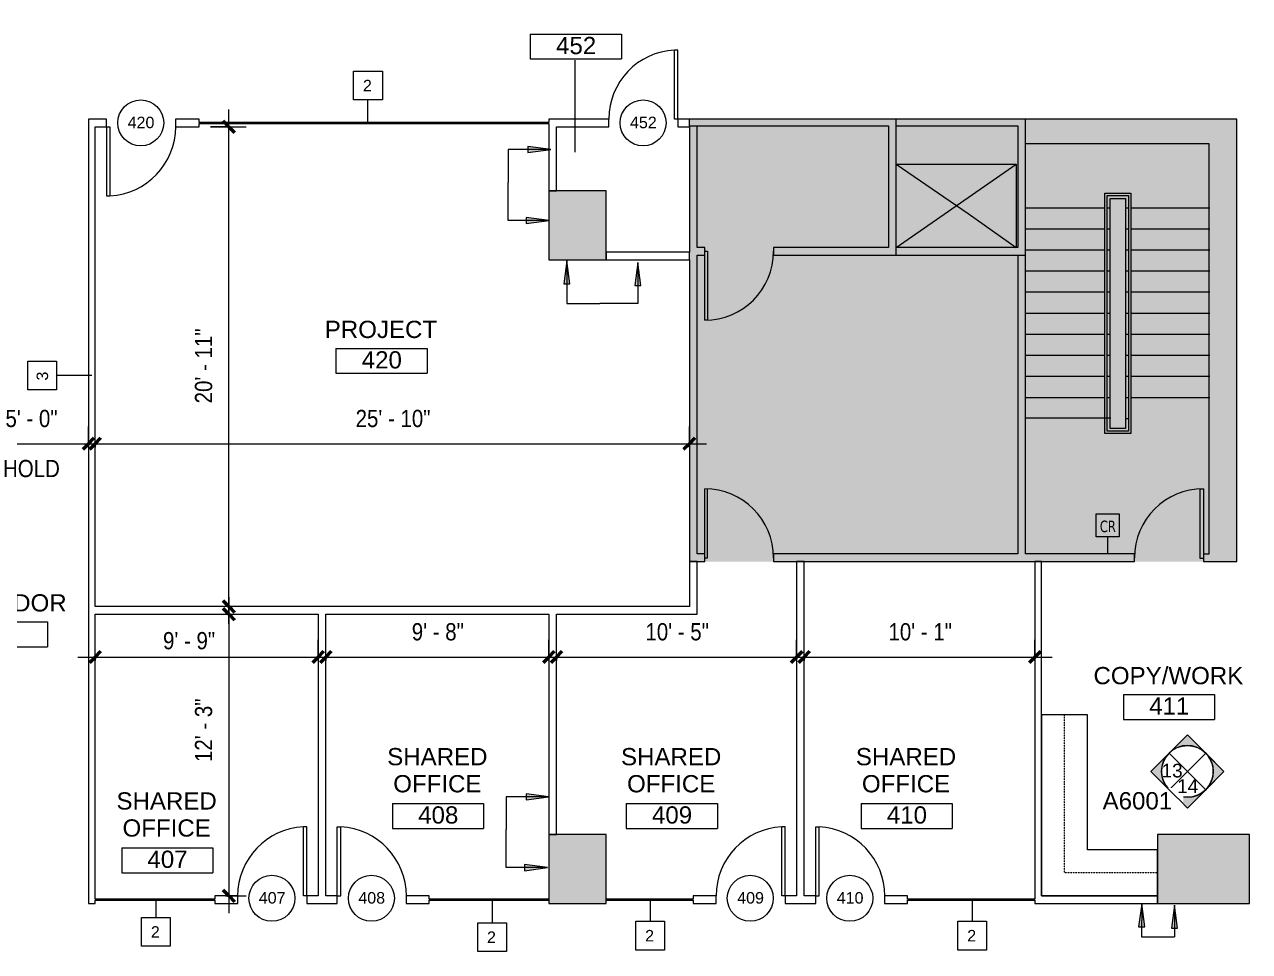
# Model space of a CAD drawing. Header units: inches. Extents: x -865 to 1895, y -762 to 1388.
# Drawn here: x 894 to 1534, y -366 to 118 of the extents above; entities that cross this region are included whole.
import ezdxf

# ---------------------------------------------------------------- set-up
doc = ezdxf.new("R2010")
doc.units = ezdxf.units.IN
doc.header["$MEASUREMENT"] = 0
doc.linetypes.add('Overhead', pattern=[0.15625, 0.09375, -0.0625])
for name, color, linetype, lineweight in [('4th Floor Revit Background_dwg', 8, 'Continuous', 9), ('8309_BB$0$BB_COL_FILL', 7, 'Continuous', 9), ('8309_BB$0$BB_DOOR', 7, 'Continuous', 9), ('A-ANNO-DIMS', 211, 'Continuous', 9), ('A-ANNO-DIMS-96', 211, 'Continuous', 9), ('A-ANNO-NOTE', 131, 'Continuous', 9), ('A-AREA-IDEN', 2, 'Continuous', 20), ('A-DETL-GENF', 92, 'Continuous', 9), ('A-DOOR', 31, 'Continuous', 9), ('A-DOOR-IDEN', 31, 'Continuous', 20), ('A-EXIST-CORE', 7, 'Continuous', 9), ('A-EXIST-WALL-INT', 7, 'Continuous', 9), ('A-WALL', 113, 'Continuous', 9), ('A-WALL-IDEN', 211, 'Continuous', 20), ('G-ANNO-SYMB', 111, 'Continuous', 9), ('I-WALL', 2, 'Continuous', 9), ('Q-CASE', 31, 'Continuous', 9)]:
    doc.layers.add(name, color=color, linetype=linetype, lineweight=lineweight)
doc.styles.add('Arial_1', font='arial.ttf', dxfattribs={"height": 9})
doc.styles.add('Arial_2', font='arial.ttf', dxfattribs={"height": 7.125})
doc.styles.add('Arial_3', font='arial.ttf', dxfattribs={"height": 6})
doc.styles.add('Arial_4', font='arial.ttf', dxfattribs={"width": 0.85, "height": 9})
doc.styles.add('Tahoma', font='tahoma.ttf', dxfattribs={"width": 0.85, "height": 6})
doc.dimstyles.new('Linear_-_3_32__Arial__85_-_1__Tolerance', dxfattribs={"dimscale": 12, "dimtxt": 9.182335, "dimasz": 0.5, "dimexe": 0.75, "dimexo": 0.5, "dimgap": 0.5, "dimtad": 1, "dimdec": 0, "dimzin": 3, "dimdsep": 46, "dimlunit": 4, "dimtxsty": 'Arial_4', "dimblk1": 'OBLIQUE', "dimblk2": 'OBLIQUE', "dimsah": 1, "dimcen": 0.09, "dimdle": 0.75, "dimazin": 0, "dimtfac": 1, "dimtdec": 4, "dimtix": 1, "dimtmove": 0, "dimatfit": 3, "dimfxl": 1, "dimtvp": 1, "dimfrac": 2, "dimtolj": 1, "dimtzin": 0, "dimarcsym": 2})
doc.dimstyles.new('Linear_-_3_32__Arial__85_-_1__Tolerance_1', dxfattribs={"dimscale": 12, "dimtxt": 9.182335, "dimasz": 0.5, "dimexe": 0.75, "dimexo": 0.5, "dimgap": 0.5, "dimtad": 1, "dimdec": 0, "dimzin": 3, "dimdsep": 46, "dimlunit": 4, "dimtxsty": 'Arial_4', "dimblk1": 'OBLIQUE', "dimblk2": 'OBLIQUE', "dimsah": 1, "dimcen": 0.09, "dimdle": 0.75, "dimazin": 0, "dimtfac": 1, "dimtdec": 4, "dimtix": 1, "dimtmove": 2, "dimatfit": 3, "dimfxl": 1, "dimtvp": 1, "dimfrac": 2, "dimtolj": 1, "dimtzin": 0, "dimarcsym": 2})

# ---------------------------------------------------------------- blocks, each defined once
blk = doc.blocks.new('Single-Flush - 36_ x 96_-1532445-4th Floor New Construction - Partition Plan')
at = {"layer": 'A-DOOR', "color": 250, "lineweight": 20}
for p, q in [((16.25, 2), (16.25, 38.02)), ((18, 38.02), (16.25, 38.02)), ((18, 2), (18, 38.02)), ((18, 2), (16.25, 2))]:
    blk.add_line(p, q, dxfattribs=at)
at = {"layer": 'A-DOOR'}
blk.add_arc((18, 2), 36.07, 92.78116, 180, dxfattribs=at)
blk = doc.blocks.new('Single-Flush - 36_ x 96_-1525938-4th Floor New Construction - Partition Plan')
at = {"layer": 'A-DOOR', "color": 250, "lineweight": 20}
for p, q in [((16.25, -2), (16.25, -38.02)), ((18, -2), (16.25, -2)), ((18, -2), (18, -38.02)), ((18, -38.02), (16.25, -38.02))]:
    blk.add_line(p, q, dxfattribs=at)
at = {"layer": 'A-DOOR'}
blk.add_arc((18, -2), 36.07, 180, 267.21884, dxfattribs=at)
blk = doc.blocks.new('Counter Top - L Shaped _No Backsplash_ - Standard Counter Top-2459917-4th Floor New Construction - Partition Plan')
at = {"layer": 'Q-CASE', "lineweight": 13}
for p, q in [((-23.26, 0), (-47.26, 0)), ((-47.26, 0), (-47.26, -24)), ((47.23, 0), (-23.26, 0)), ((47.23, -12), (47.23, 0)), ((47.23, -24), (47.23, -12)), ((-47.26, -24), (-47.26, -60.58)), ((-23.26, -60.58), (-23.26, -24)), ((-23.26, -24), (47.23, -24)), ((-47.26, -60.58), (-35.26, -60.58)), ((-35.26, -60.58), (-23.26, -60.58))]:
    blk.add_line(p, q, dxfattribs=at)
blk = doc.blocks.new('Upper Cabinet - L Shaped - Standard Upper Cabinet-2458570-4th Floor New Construction - Partition Plan')
at = {"layer": 'Q-CASE', "lineweight": 13}
for p, q in [((47.23, 0), (-47.26, 0)), ((-47.26, 0), (-47.26, -60.58))]:
    blk.add_line(p, q, dxfattribs=at)
at = {"layer": 'Q-CASE', "linetype": 'Overhead'}
for p, q in [((47.23, -12), (47.23, 0)), ((-35.26, -60.58), (-35.26, -12)), ((-35.26, -12), (47.23, -12)), ((-47.26, -60.58), (-35.26, -60.58))]:
    blk.add_line(p, q, dxfattribs=at)
blk = doc.blocks.new('Base Cabinet - Standard Base Cabinet-2528403-4th Floor New Construction - Partition Plan')
at = {"layer": 'Q-CASE', "lineweight": 13}
blk.add_line((69.73, 0), (-0.76, 0), dxfattribs=at)
blk = doc.blocks.new('Base Cabinet - Standard Base Cabinet-2528531-4th Floor New Construction - Partition Plan')
at = {"layer": 'Q-CASE', "lineweight": 13}
blk.add_line((35.82, 0), (-0.76, 0), dxfattribs=at)
blk = doc.blocks.new('4th Floor Revit Background_dwg-1506688-4th Floor New Construction - Partition Plan')
at = {"layer": '8309_BB$0$BB_COL_FILL'}
for points in [[(2354.34, 835.78), (2354.34, 871.78), (2324.34, 871.78), (2324.34, 835.78)], [(2328.34, 499.78), (2354.34, 499.78), (2354.34, 535.78), (2324.34, 535.78), (2324.34, 499.78)], [(2690.34, 499.78), (2690.34, 535.78), (2642.34, 535.78), (2642.34, 499.78), (2674.29, 499.78)]]:
    blk.add_hatch(color=256, dxfattribs=at).paths.add_polyline_path(points, flags=0)
for p, q in [((2354.34, 871.78), (2324.34, 871.78)), ((2324.34, 871.78), (2324.34, 835.78)), ((2354.34, 835.78), (2354.34, 871.78)), ((2324.34, 835.78), (2354.34, 835.78)), ((2354.34, 535.78), (2324.34, 535.78)), ((2324.34, 535.78), (2324.34, 499.78)), ((2354.34, 499.78), (2354.34, 535.78)), ((2690.34, 535.78), (2642.34, 535.78)), ((2642.34, 535.78), (2642.34, 499.78)), ((2690.34, 499.78), (2690.34, 535.78)), ((2324.34, 499.78), (2328.34, 499.78)), ((2328.34, 499.78), (2354.34, 499.78)), ((2642.34, 499.78), (2674.29, 499.78)), ((2674.29, 499.78), (2690.34, 499.78))]:
    blk.add_line(p, q, dxfattribs=at)
at = {"layer": '8309_BB$0$BB_DOOR'}
blk.add_line((2407.26, 804.3), (2405.76, 804.3), dxfattribs=at)
at = {"layer": 'A-EXIST-CORE'}
for p, q in [((2505.76, 838.3), (2505.76, 909.3)), ((2397.76, 905.3), (2397.76, 839.78)), ((2614.81, 862.86), (2573.56, 862.86)), ((2617.56, 862.86), (2616.06, 862.86)), ((2627.06, 862.86), (2625.56, 862.86)), ((2669.56, 862.86), (2628.31, 862.86)), ((2614.81, 851.86), (2573.56, 851.86)), ((2617.56, 851.86), (2616.06, 851.86)), ((2627.06, 851.86), (2625.56, 851.86)), ((2669.56, 851.86), (2628.31, 851.86)), ((2614.81, 840.86), (2573.56, 840.86)), ((2617.56, 840.86), (2616.06, 840.86)), ((2627.06, 840.86), (2625.56, 840.86)), ((2669.56, 840.86), (2628.31, 840.86)), ((2614.81, 829.86), (2573.56, 829.86)), ((2617.56, 829.86), (2616.06, 829.86)), ((2627.06, 829.86), (2625.56, 829.86)), ((2669.56, 829.86), (2628.31, 829.86)), ((2614.81, 818.86), (2573.56, 818.86)), ((2617.56, 818.86), (2616.06, 818.86)), ((2627.06, 818.86), (2625.56, 818.86)), ((2669.56, 818.86), (2628.31, 818.86)), ((2614.81, 807.86), (2573.56, 807.86)), ((2617.56, 807.86), (2616.06, 807.86)), ((2627.06, 807.86), (2625.56, 807.86)), ((2669.56, 807.86), (2628.31, 807.86)), ((2614.81, 796.86), (2573.56, 796.86)), ((2617.56, 796.86), (2616.06, 796.86)), ((2627.06, 796.86), (2625.56, 796.86)), ((2669.56, 796.86), (2628.31, 796.86)), ((2614.81, 785.86), (2573.56, 785.86)), ((2617.56, 785.86), (2616.06, 785.86)), ((2627.06, 785.86), (2625.56, 785.86)), ((2669.56, 785.86), (2628.31, 785.86)), ((2614.81, 774.86), (2573.56, 774.86)), ((2617.56, 774.86), (2616.06, 774.86)), ((2627.06, 774.86), (2625.56, 774.86)), ((2669.56, 774.86), (2628.31, 774.86)), ((2614.81, 763.86), (2573.56, 763.86)), ((2617.56, 763.86), (2616.06, 763.86)), ((2627.06, 763.86), (2625.56, 763.86)), ((2669.56, 763.86), (2628.31, 763.86)), ((2573.26, 753.27), (2617.95, 753.27)), ((2627.06, 752.86), (2625.56, 752.86)), ((2457.76, 678.27), (2578.26, 678.27)), ((2581.76, 678.27), (2630.25, 678.27))]:
    blk.add_line(p, q, dxfattribs=at)
at = {"layer": 'A-EXIST-CORE', "flags": 128}
for points in [[(2666.25, 679.87), (2664.58, 679.87), (2664.58, 716.3), (2666.25, 716.3), (2666.25, 678.3), (2683.76, 678.3), (2683.76, 909.3), (2397.76, 909.3)], [(2630.25, 682.27), (2573.26, 682.27), (2573.26, 909.3)], [(2397.76, 905.8), (2501.76, 905.8), (2501.76, 842.3), (2441.76, 842.3), (2441.76, 838.3), (2573.26, 838.3)], [(2405.76, 804.3), (2405.76, 842.3), (2401.76, 842.3), (2401.76, 905.8)], [(2505.76, 905.8), (2569.26, 905.8), (2569.26, 842.3), (2505.76, 842.3), (2505.76, 885.81), (2543.38, 885.81), (2568.45, 885.81), (2568.45, 842.3), (2543.38, 842.3)], [(2666.25, 682.3), (2669.26, 682.3), (2669.26, 896.3), (2573.26, 896.3)], [(2505.76, 842.3), (2543.38, 868.41), (2568.45, 885.81)], [(2505.76, 885.81), (2543.38, 860.03), (2568.45, 842.3)], [(2405.76, 682.27), (2401.76, 682.27), (2401.76, 838.3), (2405.76, 838.3)], [(2405.76, 840.3), (2407.26, 840.3), (2407.26, 804.3)], [(2569.26, 838.3), (2569.26, 682.27), (2441.76, 682.27), (2441.76, 678.27), (2453.76, 678.27)], [(2397.76, 835.78), (2397.76, 678.3), (2405.76, 678.3)], [(2401.76, 678.27), (2405.76, 678.27), (2405.76, 716.27)], [(2405.76, 680.27), (2407.26, 680.27), (2407.26, 716.27)], [(2441.76, 678.3), (2630.25, 678.3), (2630.25, 682.3)]]:
    blk.add_lwpolyline(points, dxfattribs=at)
for points in [[(2628.31, 745.11), (2614.81, 745.11), (2614.81, 870.61), (2628.31, 870.61)], [(2627.06, 869.36), (2627.06, 746.36), (2616.06, 746.36), (2616.06, 869.36)], [(2617.56, 867.86), (2625.56, 867.86), (2625.56, 747.86), (2617.56, 747.86)]]:
    blk.add_lwpolyline(points, close=True, dxfattribs=at)
at = {"layer": 'A-EXIST-CORE'}
for centre, start, end in [((2405.76, 840.3), 270, 0), ((2405.76, 680.27), 0, 90), ((2666.25, 680.3), 90, 180)]:
    blk.add_arc(centre, 36, start, end, dxfattribs=at)
at = {"layer": 'A-EXIST-WALL-INT'}
for p, q in [((2324.34, 871.78), (2324.34, 835.78)), ((2324.34, 835.78), (2354.34, 835.78)), ((2324.34, 535.78), (2324.34, 502.03)), ((2642.34, 527.78), (2642.34, 515.78)), ((2642.34, 515.78), (2642.34, 503.78)), ((2324.34, 501.53), (2324.34, 499.78))]:
    blk.add_line(p, q, dxfattribs=at)
at = {"layer": 'A-EXIST-WALL-INT', "flags": 128}
for points in [[(2354.34, 839.78), (2354.34, 871.78), (2328.34, 871.78)], [(2354.34, 502.03), (2354.34, 535.78), (2328.34, 535.78)], [(2642.34, 499.78), (2690.34, 499.78), (2690.34, 535.78), (2642.34, 535.78), (2642.34, 527.78)], [(2324.34, 499.78), (2354.34, 499.78), (2354.34, 501.53)]]:
    blk.add_lwpolyline(points, dxfattribs=at)
blk = doc.blocks.new('Elevation - Interiors-59324-4th Floor New Construction - Partition Plan')
at = {"layer": 'G-ANNO-SYMB'}
h = blk.add_hatch(color=256, dxfattribs=at)
edge = h.paths.add_edge_path(flags=0)
edge.add_line((-0.0996, 0.0996), (0, 0.1992))
edge.add_line((0, 0.1992), (0.0996, 0.0996))
edge.add_arc((0, 0), 0.1409, 45, 135)
h = blk.add_hatch(color=256, dxfattribs=at)
edge = h.paths.add_edge_path(flags=0)
edge.add_line((-0.1992, 0), (-0.0996, 0.0996))
edge.add_arc((0, 0), 0.1409, 135, 225)
edge.add_line((-0.0996, -0.0996), (-0.1992, 0))
h = blk.add_hatch(color=256, dxfattribs=at)
edge = h.paths.add_edge_path(flags=0)
edge.add_line((0.1992, 0), (0.0996, -0.0996))
edge.add_arc((0, 0), 0.1409, 315, 405)
edge.add_line((0.0996, 0.0996), (0.1992, 0))
h = blk.add_hatch(color=256, dxfattribs=at)
edge = h.paths.add_edge_path(flags=0)
edge.add_arc((0, 0), 0.1409, 225, 315)
edge.add_line((0.0996, -0.0996), (0, -0.1992))
edge.add_line((0, -0.1992), (-0.0996, -0.0996))
for p, q in [((0, 0.1992), (-0.1992, 0)), ((0, 0.1992), (-0.0996, 0.0996)), ((0.1992, 0), (0, 0.1992)), ((0.0996, 0.0996), (0, 0.1992)), ((-0.0996, 0.0996), (-0.1992, 0)), ((-0.0996, 0.0996), (0.0996, -0.0996)), ((0.0996, 0.0996), (-0.0996, -0.0996)), ((0, 0), (-0.0996, 0.0996)), ((-0.0996, 0.0996), (0, 0)), ((0.0996, 0.0996), (0, 0)), ((0, 0), (0.0996, 0.0996)), ((0.1992, 0), (0.0996, 0.0996)), ((0, -0.1992), (0.1992, 0)), ((-0.1992, 0), (0, -0.1992)), ((-0.1992, 0), (-0.0996, -0.0996)), ((-0.0996, -0.0996), (0, 0)), ((0, 0), (-0.0996, -0.0996)), ((0, 0), (0.0996, -0.0996)), ((0.0996, -0.0996), (0, 0)), ((0.0996, -0.0996), (0.1992, 0)), ((-0.0996, -0.0996), (0, -0.1992)), ((0, -0.1992), (0.0996, -0.0996))]:
    blk.add_line(p, q, dxfattribs=at)
blk.add_circle((0, 0), 0.1409, dxfattribs=at)
for start, end in [(45, 135), (45, 135), (135, 225), (135, 225), (315, 45), (315, 45), (225, 315), (225, 315)]:
    blk.add_arc((0, 0), 0.1409, start, end, dxfattribs=at)
blk = doc.blocks.new('Elevation - Triangle - 51_256_-58624-4th Floor New Construction - Partition Plan')
at = {"layer": 'G-ANNO-SYMB'}
for p, q in [((0, 0.0996), (-0.0996, 0)), ((0.0996, 0), (0, 0.0996))]:
    blk.add_line(p, q, dxfattribs=at)
blk = doc.blocks.new('FORM Room Tag - Name _ Number-61107-4th Floor New Construction - Partition Plan')
at = {"layer": 'A-AREA-IDEN'}
for p, q in [((-0.2444, -0.0231), (-0.2444, -0.1589)), ((-0.2444, -0.0231), (0.2515, -0.0231)), ((0.2515, -0.0231), (0.2515, -0.1589)), ((-0.2444, -0.1589), (0.2515, -0.1589))]:
    blk.add_line(p, q, dxfattribs=at)
blk = doc.blocks.new('FORM Wall Tag - Default-61693-4th Floor New Construction - Partition Plan')
at = {"layer": 'A-WALL-IDEN'}
for p, q in [((-0.078125, 0.078125), (0.078125, 0.078125)), ((-0.078125, -0.078125), (-0.078125, 0.078125)), ((0.078125, 0.078125), (0.078125, -0.078125)), ((0.078125, -0.078125), (-0.078125, -0.078125))]:
    blk.add_line(p, q, dxfattribs=at)
blk = doc.blocks.new('FORM Door Tag - Default-60822-4th Floor New Construction - Partition Plan')
at = {"layer": 'A-DOOR-IDEN'}
blk.add_circle((-0.002, 0), 0.125, dxfattribs=at)
blk = doc.blocks.new('DIMBLOCK44-4th Floor New Construction - Partition Plan')
at = {"layer": 'A-ANNO-DIMS-96'}
for p, q in [((930.69, -214.26), (930.69, -203.5)), ((1047.19, -214.26), (1047.19, -203.5)), ((921.69, -212.5), (1056.19, -212.5)), ((930.69, -212.5), (930.69, -214.26)), ((1047.19, -212.5), (1047.19, -214.26))]:
    blk.add_line(p, q, dxfattribs=at)
at = {"layer": 'A-ANNO-DIMS-96', "lineweight": 50}
for p, q in [((930.69, -212.5), (933.69, -209.5)), ((1047.19, -212.5), (1050.19, -209.5)), ((930.69, -212.5), (927.69, -215.5)), ((1047.19, -212.5), (1044.19, -215.5))]:
    blk.add_line(p, q, dxfattribs=at)
at = {"layer": 'A-ANNO-DIMS-96', "color": 0, "insert": (966.15, -199.46), "char_height": 9, "width": 32.0393, "attachment_point": 1, "line_spacing_factor": 0.941778, "style": 'Arial_4'}
blk.add_mtext('9\' - 9"', dxfattribs=at)
blk = doc.blocks.new('_Oblique')
at = {"color": 0, "linetype": 'ByBlock', "lineweight": -2}
blk.add_line((-0.5, -0.5), (0.5, 0.5), dxfattribs=at)
blk = doc.blocks.new('DIMBLOCK45-4th Floor New Construction - Partition Plan')
at = {"layer": 'A-ANNO-DIMS-96'}
for p, q in [((1051.19, -214.26), (1051.19, -203.5)), ((1167.67, -214.26), (1167.67, -203.5)), ((1042.19, -212.5), (1176.67, -212.5)), ((1051.19, -212.5), (1051.19, -214.26)), ((1167.67, -212.5), (1167.67, -214.26))]:
    blk.add_line(p, q, dxfattribs=at)
at = {"layer": 'A-ANNO-DIMS-96', "lineweight": 50}
for p, q in [((1051.19, -212.5), (1054.19, -209.5)), ((1167.67, -212.5), (1170.67, -209.5)), ((1051.19, -212.5), (1048.19, -215.5)), ((1167.67, -212.5), (1164.67, -215.5))]:
    blk.add_line(p, q, dxfattribs=at)
at = {"layer": 'A-ANNO-DIMS-96', "color": 0, "insert": (1096.08, -194.82), "char_height": 9, "width": 32.0393, "attachment_point": 1, "line_spacing_factor": 0.941778, "style": 'Arial_4'}
blk.add_mtext('9\' - 8"', dxfattribs=at)
blk = doc.blocks.new('DIMBLOCK46-4th Floor New Construction - Partition Plan')
at = {"layer": 'A-ANNO-DIMS-96'}
for p, q in [((1171.67, -214.26), (1171.67, -203.5)), ((1297.09, -214.26), (1297.09, -203.5)), ((1162.67, -212.5), (1306.09, -212.5)), ((1171.67, -212.5), (1171.67, -214.26)), ((1297.09, -212.5), (1297.09, -214.26))]:
    blk.add_line(p, q, dxfattribs=at)
at = {"layer": 'A-ANNO-DIMS-96', "lineweight": 50}
for p, q in [((1171.67, -212.5), (1174.67, -209.5)), ((1297.09, -212.5), (1300.09, -209.5)), ((1171.67, -212.5), (1168.67, -215.5)), ((1297.09, -212.5), (1294.09, -215.5))]:
    blk.add_line(p, q, dxfattribs=at)
at = {"layer": 'A-ANNO-DIMS-96', "color": 0, "insert": (1218.13, -194.82), "char_height": 9, "width": 38.9896, "attachment_point": 1, "line_spacing_factor": 0.941778, "style": 'Arial_4'}
blk.add_mtext('10\' - 5"', dxfattribs=at)
blk = doc.blocks.new('DIMBLOCK47-4th Floor New Construction - Partition Plan')
at = {"layer": 'A-ANNO-DIMS-96'}
for p, q in [((1301.09, -214.26), (1301.09, -203.5)), ((1421.59, -214.26), (1421.59, -203.5)), ((1292.09, -212.5), (1430.59, -212.5)), ((1301.09, -212.5), (1301.09, -214.26)), ((1421.59, -212.5), (1421.59, -214.26))]:
    blk.add_line(p, q, dxfattribs=at)
at = {"layer": 'A-ANNO-DIMS-96', "lineweight": 50}
for p, q in [((1301.09, -212.5), (1304.09, -209.5)), ((1421.59, -212.5), (1424.59, -209.5)), ((1301.09, -212.5), (1298.09, -215.5)), ((1421.59, -212.5), (1418.59, -215.5))]:
    blk.add_line(p, q, dxfattribs=at)
at = {"layer": 'A-ANNO-DIMS-96', "color": 0, "insert": (1345.09, -194.82), "char_height": 9, "width": 38.9896, "attachment_point": 1, "line_spacing_factor": 0.941778, "style": 'Arial_4'}
blk.add_mtext('10\' - 1"', dxfattribs=at)
blk = doc.blocks.new('DIMBLOCK48-4th Floor New Construction - Partition Plan')
at = {"layer": 'A-ANNO-DIMS-96'}
for p, q in [((1000.49, -181.21), (1000.49, -346.21)), ((998.74, -190.21), (1009.49, -190.21)), ((1000.49, -190.21), (998.74, -190.21)), ((998.74, -337.21), (1009.49, -337.21)), ((1000.49, -337.21), (998.74, -337.21))]:
    blk.add_line(p, q, dxfattribs=at)
at = {"layer": 'A-ANNO-DIMS-96', "lineweight": 50}
for p, q in [((1000.49, -190.21), (997.49, -187.21)), ((1000.49, -190.21), (1003.49, -193.21)), ((1000.49, -337.21), (997.49, -334.21)), ((1000.49, -337.21), (1003.49, -340.21))]:
    blk.add_line(p, q, dxfattribs=at)
at = {"layer": 'A-ANNO-DIMS-96', "color": 0, "insert": (982.81, -267.31), "char_height": 9, "width": 38.9896, "attachment_point": 1, "rotation": 90, "line_spacing_factor": 0.941778, "style": 'Arial_4'}
blk.add_mtext('12\' - 3"', dxfattribs=at)
blk = doc.blocks.new('DIMBLOCK49-4th Floor New Construction - Partition Plan')
at = {"layer": 'A-ANNO-DIMS-96'}
for p, q in [((930.69, -102.92), (930.69, -92.16)), ((1241.09, -102.92), (1241.09, -92.16)), ((921.69, -101.16), (1250.09, -101.16)), ((930.69, -101.16), (930.69, -102.92)), ((1241.09, -101.16), (1241.09, -102.92))]:
    blk.add_line(p, q, dxfattribs=at)
at = {"layer": 'A-ANNO-DIMS-96', "lineweight": 50}
for p, q in [((930.69, -101.16), (927.69, -104.16)), ((930.69, -101.16), (933.69, -98.16)), ((1241.09, -101.16), (1238.09, -104.16)), ((1241.09, -101.16), (1244.09, -98.16))]:
    blk.add_line(p, q, dxfattribs=at)
at = {"layer": 'A-ANNO-DIMS-96', "color": 0, "insert": (1066.75, -83.48), "char_height": 9, "width": 45.9399, "attachment_point": 1, "line_spacing_factor": 0.941778, "style": 'Arial_4'}
blk.add_mtext('25\' - 10"', dxfattribs=at)
blk = doc.blocks.new('DIMBLOCK50-4th Floor New Construction - Partition Plan')
at = {"layer": 'A-ANNO-DIMS-96'}
for p, q in [((1000.49, -195.21), (1000.49, 73.31)), ((990.94, 64.31), (1009.49, 64.31)), ((1000.49, 64.31), (990.94, 64.31)), ((1002.25, -186.21), (991.49, -186.21)), ((1000.49, -186.21), (1002.25, -186.21))]:
    blk.add_line(p, q, dxfattribs=at)
at = {"layer": 'A-ANNO-DIMS-96', "lineweight": 50}
for p, q in [((1000.49, 64.31), (997.49, 67.31)), ((1000.49, 64.31), (1003.49, 61.31)), ((1000.49, -186.21), (997.49, -183.21)), ((1000.49, -186.21), (1003.49, -189.21))]:
    blk.add_line(p, q, dxfattribs=at)
at = {"layer": 'A-ANNO-DIMS-96', "color": 0, "insert": (982.81, -80.09), "char_height": 9, "width": 45.9399, "attachment_point": 1, "rotation": 90, "line_spacing_factor": 0.941778, "style": 'Arial_4'}
blk.add_mtext('20\' - 11"', dxfattribs=at)
blk = doc.blocks.new('DIMBLOCK55-4th Floor New Construction - Partition Plan')
at = {"layer": 'A-ANNO-DIMS-96'}
for p, q in [((867.19, -102.92), (867.19, -92.16)), ((927.19, -102.92), (927.19, -92.16)), ((858.19, -101.16), (936.19, -101.16)), ((867.19, -101.16), (867.19, -102.92)), ((927.19, -101.16), (927.19, -102.92))]:
    blk.add_line(p, q, dxfattribs=at)
at = {"layer": 'A-ANNO-DIMS-96', "lineweight": 50}
for p, q in [((867.19, -101.16), (864.19, -104.16)), ((867.19, -101.16), (870.19, -98.16)), ((927.19, -101.16), (924.19, -104.16)), ((927.19, -101.16), (930.19, -98.16))]:
    blk.add_line(p, q, dxfattribs=at)
at = {"layer": 'A-ANNO-DIMS-96', "color": 0, "char_height": 9, "attachment_point": 1, "line_spacing_factor": 0.941778, "style": 'Arial_4'}
for s, insert, width in [('5\' - 0"', (883.84, -83.48), 32.0393), ('HOLD', (882.57, -109.6), 35.0906)]:
    blk.add_mtext(s, dxfattribs=dict(at, insert=insert, width=width))

msp = doc.modelspace()

# ---------------------------------------------------------------- hatches: boundary and pattern name
at = {"layer": 'A-ANNO-NOTE', "lineweight": 20}
for points in [[(1168.66, 52.35), (1156.66, 53.93), (1156.66, 50.78)], [(1167.83, 15.31), (1155.83, 16.89), (1155.83, 13.73)], [(1177.13, -5.67), (1175.55, -17.67), (1178.71, -17.67)], [(1214.17, -6.49), (1212.59, -18.49), (1215.75, -18.49)], [(1167.75, -285.41), (1155.75, -283.83), (1155.75, -286.99)], [(1166.92, -322.45), (1154.92, -320.87), (1154.92, -324.03)], [(1477.42, -341.29), (1475.76, -353.28), (1478.92, -353.3)], [(1494.57, -342.11), (1492.9, -354.1), (1496.06, -354.12)]]:
    msp.add_hatch(color=256, dxfattribs=at).paths.add_polyline_path(points, flags=0)
at = {"layer": 'A-DETL-GENF'}
h = msp.add_hatch(color=9, dxfattribs=at)
h.paths.add_polyline_path([(393.16, -162.72), (541.06, -162.72), (541.06, -147.94), (752.68, -147.94), (752.68, -162.72), (867.19, -162.72), (867.19, 64.4), (393.16, 64.4), (393.16, 24.53), (402.64, 24.53), (402.64, -19.47), (393.16, -19.47), (393.16, -77.47), (402.64, -77.47), (402.64, -121.47), (393.16, -121.47), (393.16, -158.22)], flags=0)
h.paths.add_polyline_path([(1527.09, -162.72), (1527.09, 68.31), (1241.09, 68.31), (1241.09, -162.72), (1517.61, -162.72)], flags=0)
h.paths.add_polyline_path([(159.67, -160.85), (261.14, -160.85), (261.14, -120.86), (251.64, -120.86), (251.64, -76.86), (261.64, -76.86), (261.64, -18.86), (251.64, -18.86), (251.64, 25.14), (261.14, 25.14), (261.14, 62.36), (177.39, 62.36), (95.51, 144.24), (38.05, 144.24), (38.05, 18.14), (1.06, 18.14), (1.06, -160.85), (153.68, -160.85)], flags=0)
h.paths.add_polyline_path([(-353.51, 330.78), (-327.35, 330.78), (-209.17, 448.96), (-318.99, 558.75), (-389.63, 558.75), (-389.63, 773.5), (-505.56, 773.5), (-505.56, 330.78), (-374.02, 330.78)], flags=0)

# ---------------------------------------------------------------- linework, layer by layer
at = {"layer": 'A-ANNO-NOTE', "lineweight": 20}
for p, q in [((1146.36, 52.35), (1146.36, 35.21)), ((1168.66, 52.35), (1146.36, 52.35)), ((1168.66, 52.35), (1156.66, 53.93)), ((1156.66, 53.93), (1156.66, 50.78)), ((1156.66, 50.78), (1168.66, 52.35)), ((1146.36, 15.31), (1146.36, 35.21)), ((1167.83, 15.31), (1146.36, 15.31)), ((1167.83, 15.31), (1155.83, 16.89)), ((1155.83, 16.89), (1155.83, 13.73)), ((1155.83, 13.73), (1167.83, 15.31)), ((1177.13, -5.67), (1175.55, -17.67)), ((1178.71, -17.67), (1177.13, -5.67)), ((1177.13, -5.67), (1177.13, -27.97)), ((1214.17, -6.49), (1212.59, -18.49)), ((1215.75, -18.49), (1214.17, -6.49)), ((1214.17, -6.49), (1214.17, -27.97)), ((1175.55, -17.67), (1178.71, -17.67)), ((1212.59, -18.49), (1215.75, -18.49)), ((1177.13, -27.97), (1194.28, -27.97)), ((1214.17, -27.97), (1194.28, -27.97)), ((1453.58, -137.73), (1465.58, -137.73)), ((1453.58, -149.73), (1453.58, -137.73)), ((1465.58, -137.73), (1465.58, -149.73)), ((1465.58, -149.73), (1453.58, -149.73)), ((1459.58, -158.72), (1459.58, -149.73)), ((1145.45, -285.41), (1145.45, -302.56)), ((1167.75, -285.41), (1145.45, -285.41)), ((1167.75, -285.41), (1155.75, -283.83)), ((1155.75, -283.83), (1155.75, -286.99)), ((1155.75, -286.99), (1167.75, -285.41)), ((1145.45, -322.45), (1145.45, -302.56)), ((1166.92, -322.45), (1145.45, -322.45)), ((1166.92, -322.45), (1154.92, -320.87)), ((1154.92, -320.87), (1154.92, -324.03)), ((1154.92, -324.03), (1166.92, -322.45)), ((1477.42, -341.29), (1475.76, -353.28)), ((1477.42, -341.29), (1477.3, -358.48)), ((1478.92, -353.3), (1477.42, -341.29)), ((1494.57, -342.11), (1492.9, -354.1)), ((1494.57, -342.11), (1494.45, -358.48)), ((1496.06, -354.12), (1494.57, -342.11)), ((1475.76, -353.28), (1478.92, -353.3)), ((1492.9, -354.1), (1496.06, -354.12)), ((1477.3, -358.48), (1494.45, -358.48))]:
    msp.add_line(p, q, dxfattribs=at)
at = {"layer": 'A-AREA-IDEN'}
msp.add_line((1181.48, 51.09), (1181.48, 99.1), dxfattribs=at)
at = {"layer": 'A-WALL', "color": 250, "lineweight": 20}
for p, q in [((936.69, 68.31), (927.19, 68.31)), ((927.19, 68.31), (927.19, 64.31)), ((930.69, 64.31), (936.69, 64.31)), ((936.69, 64.31), (936.69, 68.31)), ((984.94, 68.31), (972.69, 68.31)), ((972.69, 68.31), (972.69, 64.31)), ((972.69, 64.31), (984.94, 64.31)), ((984.94, 66.56), (984.94, 68.31)), ((984.94, 64.31), (984.94, 66.06)), ((1199.09, 68.31), (1167.67, 68.31)), ((1167.67, 68.31), (1167.67, 66.56)), ((1167.67, 66.06), (1167.67, 30.79)), ((1171.67, 64.31), (1199.09, 64.31)), ((1171.67, 30.79), (1171.67, 64.31)), ((1199.09, 64.31), (1199.09, 68.31)), ((1241.09, 68.31), (1235.09, 68.31)), ((1235.09, 68.31), (1235.09, 64.31)), ((1235.09, 64.31), (1241.09, 64.31)), ((1241.09, 64.31), (1241.09, 68.31)), ((1167.67, 30.79), (1171.67, 30.79)), ((1241.09, -1.21), (1197.67, -1.21)), ((1197.67, -1.21), (1197.67, -5.21)), ((1197.67, -5.21), (1241.09, -5.21)), ((1241.09, -5.21), (1241.09, -1.21)), ((1241.09, -162.72), (1241.09, -186.21)), ((1245.09, -162.72), (1241.09, -162.72)), ((1245.09, -190.21), (1245.09, -162.72)), ((1297.09, -162.72), (1297.09, -337.21)), ((1301.09, -162.72), (1297.09, -162.72)), ((1301.09, -337.21), (1301.09, -162.72)), ((1241.09, -186.21), (930.69, -186.21)), ((930.69, -190.21), (1047.19, -190.21)), ((1047.19, -190.21), (1047.19, -337.21)), ((1051.19, -337.21), (1051.19, -190.21)), ((1051.19, -190.21), (1167.67, -190.21)), ((1167.67, -190.21), (1167.67, -305.21)), ((1171.67, -305.21), (1171.67, -190.21)), ((1171.67, -190.21), (1245.09, -190.21)), ((1167.67, -305.21), (1171.67, -305.21)), ((1005.19, -337.21), (993.19, -337.21)), ((993.19, -337.21), (993.19, -338.96)), ((1005.19, -341.21), (1005.19, -337.21)), ((1047.19, -337.21), (1041.19, -337.21)), ((1041.19, -337.21), (1041.19, -341.21)), ((1057.19, -337.21), (1051.19, -337.21)), ((1057.19, -341.21), (1057.19, -337.21)), ((1105.19, -337.21), (1093.19, -337.21)), ((1093.19, -337.21), (1093.19, -341.21)), ((1105.19, -338.96), (1105.19, -337.21)), ((1255.09, -337.21), (1243.09, -337.21)), ((1243.09, -337.21), (1243.09, -338.96)), ((1255.09, -341.21), (1255.09, -337.21)), ((1297.09, -337.21), (1291.09, -337.21)), ((1291.09, -337.21), (1291.09, -341.21)), ((1307.09, -337.21), (1301.09, -337.21)), ((1307.09, -341.21), (1307.09, -337.21)), ((1355.09, -337.21), (1343.09, -337.21)), ((1343.09, -337.21), (1343.09, -341.21)), ((1355.09, -338.96), (1355.09, -337.21)), ((1485.67, -337.21), (1425.09, -337.21)), ((1485.67, -341.21), (1485.67, -337.21)), ((993.19, -339.46), (993.19, -341.21)), ((993.19, -341.21), (1005.19, -341.21)), ((1041.19, -341.21), (1057.19, -341.21)), ((1093.19, -341.21), (1105.19, -341.21)), ((1105.19, -341.21), (1105.19, -339.46)), ((1243.09, -339.46), (1243.09, -341.21)), ((1243.09, -341.21), (1255.09, -341.21)), ((1291.09, -341.21), (1307.09, -341.21)), ((1343.09, -341.21), (1355.09, -341.21)), ((1355.09, -341.21), (1355.09, -339.46)), ((1425.09, -341.21), (1485.67, -341.21))]:
    msp.add_line(p, q, dxfattribs=at)
at = {"layer": 'A-WALL-IDEN'}
for p, q in [((1073.21, 66.31), (1073.21, 78.31)), ((928.94, -65.53), (910.59, -65.53)), ((962.42, -339.21), (962.42, -348.49)), ((1138.03, -339.21), (1138.03, -351.21)), ((1220.6, -339.21), (1220.6, -350.44)), ((1388.85, -339.21), (1388.85, -350.44))]:
    msp.add_line(p, q, dxfattribs=at)
at = {"layer": 'I-WALL', "color": 250, "lineweight": 20}
for p, q in [((927.19, 64.31), (927.19, -341.21)), ((930.69, -186.21), (930.69, 64.31)), ((1167.67, 66.56), (984.94, 66.56)), ((984.94, 66.06), (1167.67, 66.06)), ((1421.59, -162.72), (1421.59, -338.96)), ((1425.09, -162.72), (1421.59, -162.72)), ((1425.09, -337.21), (1425.09, -162.72)), ((930.69, -338.96), (930.69, -190.21)), ((993.19, -338.96), (930.69, -338.96)), ((1167.67, -338.96), (1105.19, -338.96)), ((1167.67, -339.46), (1167.67, -338.96)), ((1243.09, -338.96), (1197.67, -338.96)), ((1197.67, -338.96), (1197.67, -339.46)), ((1421.59, -338.96), (1355.09, -338.96)), ((927.19, -341.21), (930.69, -341.21)), ((930.69, -341.21), (930.69, -339.46)), ((930.69, -339.46), (993.19, -339.46)), ((1105.19, -339.46), (1167.67, -339.46)), ((1197.67, -339.46), (1243.09, -339.46)), ((1355.09, -339.46), (1421.59, -339.46)), ((1421.59, -339.46), (1421.59, -341.21)), ((1421.59, -341.21), (1425.09, -341.21))]:
    msp.add_line(p, q, dxfattribs=at)

# ---------------------------------------------------------------- block references
at = {"layer": '4th Floor Revit Background_dwg', "color": 7}
msp.add_blockref('4th Floor Revit Background_dwg-1506688-4th Floor New Construction - Partition Plan', (-1156.67, -840.99), dxfattribs=at)
at = {"layer": 'A-AREA-IDEN', "xscale": 95.99999999999994, "yscale": 95.99999999999994, "zscale": 95.99999999999994}
for p in [(1181.47, 114.93), (1079.96, -49.15), (881.58, -191.91), (1491.28, -229.88), (1109.44, -286.73), (1231.57, -286.73), (1354.25, -286.73), (968.02, -309.84)]:
    msp.add_blockref('FORM Room Tag - Name _ Number-61107-4th Floor New Construction - Partition Plan', p, dxfattribs=at)
at = {"layer": 'A-DOOR', "lineweight": 13}
for p in [(1217.09, 66.31), (1023.19, -339.21), (1273.09, -339.21)]:
    msp.add_blockref('Single-Flush - 36_ x 96_-1532445-4th Floor New Construction - Partition Plan', p, dxfattribs=at)
at = {"layer": 'A-DOOR', "lineweight": 13, "rotation": 180}
for name, p in [('Single-Flush - 36_ x 96_-1532445-4th Floor New Construction - Partition Plan', (954.69, 66.31)), ('Single-Flush - 36_ x 96_-1525938-4th Floor New Construction - Partition Plan', (1075.19, -339.21)), ('Single-Flush - 36_ x 96_-1525938-4th Floor New Construction - Partition Plan', (1325.09, -339.21))]:
    msp.add_blockref(name, p, dxfattribs=at)
at = {"layer": 'A-DOOR-IDEN', "xscale": 95.99999999999994, "yscale": 95.99999999999994, "zscale": 95.99999999999994}
for p in [(954.69, 66.31), (1217.09, 66.31), (1023.19, -338.44), (1075.19, -338.44), (1273.09, -338.44), (1325.09, -338.44)]:
    msp.add_blockref('FORM Door Tag - Default-60822-4th Floor New Construction - Partition Plan', p, dxfattribs=at)
at = {"layer": 'A-WALL-IDEN', "xscale": 95.99999999999994, "yscale": 95.99999999999994, "zscale": 95.99999999999994}
for p in [(1073.21, 85.81), (962.42, -355.99), (1138.03, -358.71), (1220.6, -357.94), (1388.85, -357.94)]:
    msp.add_blockref('FORM Wall Tag - Default-61693-4th Floor New Construction - Partition Plan', p, dxfattribs=at)
at = {"layer": 'A-WALL-IDEN', "xscale": 95.99999999999994, "yscale": 95.99999999999994, "zscale": 95.99999999999994, "rotation": 90.00000000000001}
msp.add_blockref('FORM Wall Tag - Default-61693-4th Floor New Construction - Partition Plan', (903.09, -65.53), dxfattribs=at)
at = {"layer": 'G-ANNO-SYMB', "xscale": 95.99999999999994, "yscale": 95.99999999999994, "zscale": 95.99999999999994}
msp.add_blockref('Elevation - Interiors-59324-4th Floor New Construction - Partition Plan', (1501.22, -272.2), dxfattribs=at)
at = {"layer": 'Q-CASE', "lineweight": 13}
for name, p, rotation in [('Counter Top - L Shaped _No Backsplash_ - Standard Counter Top-2459917-4th Floor New Construction - Partition Plan', (1425.09, -289.95), 89.99999999999997), ('Upper Cabinet - L Shaped - Standard Upper Cabinet-2458570-4th Floor New Construction - Partition Plan', (1425.09, -289.95), 89.99999999999991), ('Base Cabinet - Standard Base Cabinet-2528403-4th Floor New Construction - Partition Plan', (1425.09, -312.45), 89.99999999999993), ('Base Cabinet - Standard Base Cabinet-2528531-4th Floor New Construction - Partition Plan', (1484.9, -337.21), 180)]:
    msp.add_blockref(name, p, dxfattribs=dict(at, rotation=rotation))

# ---------------------------------------------------------------- texts
at = {"layer": 'A-ANNO-NOTE', "insert": (1455.48, -141.3), "char_height": 6, "width": 10.096, "attachment_point": 1, "style": 'Tahoma'}
msp.add_mtext('CR', dxfattribs=at)
at = {"layer": 'A-AREA-IDEN', "lineweight": 9, "char_height": 9, "attachment_point": 2, "line_spacing_factor": 0.941778, "style": 'Arial_1'}
for s, insert, width in [('452', (1181.94, 111.21), 25.1225), ('PROJECT', (1079.97, -36.97), 69.9684), ('420', (1080.43, -52.87), 25.1225), ('CORRIDOR', (881.59, -179.73), 81.538), ('COPY/WORK', (1491.29, -217.7), 93.1076), ('411', (1491.75, -233.59), 25.1225), ('SHARED\\POFFICE', (1109.45, -260), 62.4758), ('SHARED\\POFFICE', (1231.58, -260), 62.4758), ('SHARED\\POFFICE', (1354.26, -260), 62.4758), ('SHARED\\POFFICE', (968.03, -283.11), 62.4758), ('408', (1109.91, -290.44), 25.1225), ('409', (1232.04, -290.44), 25.1225), ('410', (1354.72, -290.44), 25.1225), ('407', (968.49, -313.56), 25.1225)]:
    msp.add_mtext(s, dxfattribs=dict(at, insert=insert, width=width))
at = {"layer": 'A-DOOR-IDEN', "lineweight": 9, "char_height": 6, "width": 16.7484, "attachment_point": 2, "line_spacing_factor": 0.941778, "style": 'Arial_3'}
for s, insert in [('420', (954.65, 69.54)), ('452', (1217.05, 69.54)), ('407', (1023.15, -335.2)), ('408', (1075.15, -335.2)), ('409', (1273.05, -335.2)), ('410', (1325.05, -335.2))]:
    msp.add_mtext(s, dxfattribs=dict(at, insert=insert))
at = {"layer": 'G-ANNO-SYMB', "insert": (1493.23, -268.23), "char_height": 7.125, "width": 13.2588, "attachment_point": 2, "line_spacing_factor": 0.941778, "style": 'Arial_2'}
msp.add_mtext('13', dxfattribs=at)

# ---------------------------------------------------------------- dimensions: what is measured, and where the dimension line sits
at = {"layer": 'A-ANNO-DIMS'}
dim = msp.add_linear_dim(base=(1000.49, 64.31), p1=(996.25, -186.21), p2=(984.94, 64.31), angle=90, dimstyle='Linear_-_3_32__Arial__85_-_1__Tolerance', override={"dimpost": '<>', "dimfxl": 250.77126}, dxfattribs=at)
dim.commit()
dim.dimension.update_dxf_attribs({"geometry": 'DIMBLOCK50-4th Floor New Construction - Partition Plan', "text_midpoint": (989.9, -60.95)})
dim = msp.add_linear_dim(base=(927.19, -101.16), p1=(867.19, -96.92), p2=(927.19, -96.92), text='<>\\XHOLD', dimstyle='Linear_-_3_32__Arial__85_-_1__Tolerance', override={"dimpost": '<>', "dimfxl": 60}, dxfattribs=at)
dim.commit()
dim.dimension.update_dxf_attribs({"geometry": 'DIMBLOCK55-4th Floor New Construction - Partition Plan', "text_midpoint": (897.19, -101.16)})
for base, p1, p2, override, picture, middle in [((1241.09, -101.16), (930.69, -96.92), (1241.09, -96.92), {"dimpost": '<>', "dimfxl": 310.39475}, 'DIMBLOCK49-4th Floor New Construction - Partition Plan', (1085.89, -90.57)), ((1167.67, -212.5), (1051.19, -208.26), (1167.67, -208.26), {"dimpost": '<>', "dimfxl": 116.4735}, 'DIMBLOCK45-4th Floor New Construction - Partition Plan', (1109.43, -201.91)), ((1297.09, -212.5), (1171.67, -208.26), (1297.09, -208.26), {"dimpost": '<>', "dimfxl": 125.42125}, 'DIMBLOCK46-4th Floor New Construction - Partition Plan', (1234.38, -201.91)), ((1421.58656331, -212.50292098), (1301.08656331, -208.2602803), (1421.58656331, -208.2602803), {"dimpost": '<>', "dimfxl": 120.5}, 'DIMBLOCK47-4th Floor New Construction - Partition Plan', (1361.33656331, -201.90776407))]:
    dim = msp.add_linear_dim(base=base, p1=p1, p2=p2, dimstyle='Linear_-_3_32__Arial__85_-_1__Tolerance', override=override, dxfattribs=at)
    dim.commit()
    dim.dimension.update_dxf_attribs({"geometry": picture, "text_midpoint": middle})
dim = msp.add_linear_dim(base=(1000.49, -337.21), p1=(1004.74, -190.21), p2=(1004.74, -337.21), angle=90, dimstyle='Linear_-_3_32__Arial__85_-_1__Tolerance_1', override={"dimpost": '<>', "dimfxl": 147}, dxfattribs=at)
dim.commit()
dim.dimension.update_dxf_attribs({"geometry": 'DIMBLOCK48-4th Floor New Construction - Partition Plan', "text_midpoint": (988.81, -247.82), "dimtype": 160, "text_rotation": 90})
dim = msp.add_linear_dim(base=(1047.19181331, -212.50292098), p1=(930.69181331, -208.2602803), p2=(1047.19181331, -208.2602803), dimstyle='Linear_-_3_32__Arial__85_-_1__Tolerance_1', override={"dimpost": '<>', "dimfxl": 116.5}, dxfattribs=at)
dim.commit()
dim.dimension.update_dxf_attribs({"geometry": 'DIMBLOCK44-4th Floor New Construction - Partition Plan', "text_midpoint": (982.17423269, -205.46143613), "dimtype": 160})

# ---------------------------------------------------------------- next in the draw order: texts
at = {"layer": 'A-WALL-IDEN', "lineweight": 9, "char_height": 6, "width": 5.5828, "attachment_point": 2, "line_spacing_factor": 0.941778, "style": 'Arial_3', "bg_fill": 3, "box_fill_scale": 1.25, "bg_fill_color": 256, "bg_fill_true_color": 13158600, "bg_fill_transparency": 0}
for insert in [(1072.9, 88.79), (962.11, -353.01), (1137.71, -355.73), (1220.29, -354.96), (1388.54, -354.96)]:
    msp.add_mtext('2', dxfattribs=dict(at, insert=insert))
at = {"layer": 'A-WALL-IDEN', "lineweight": 9, "insert": (900.11, -65.85), "char_height": 6, "width": 5.5828, "attachment_point": 2, "rotation": 90, "line_spacing_factor": 0.941778, "style": 'Arial_3', "bg_fill": 3, "box_fill_scale": 1.25, "bg_fill_color": 256, "bg_fill_true_color": 13158600, "bg_fill_transparency": 0}
msp.add_mtext('3', dxfattribs=at)
at = {"layer": 'G-ANNO-SYMB', "insert": (1475.11, -283.04), "char_height": 9, "width": 43.5237, "attachment_point": 2, "line_spacing_factor": 0.941778, "style": 'Arial_1', "bg_fill": 3, "box_fill_scale": 1.25, "bg_fill_color": 256, "bg_fill_true_color": 13158600, "bg_fill_transparency": 0}
msp.add_mtext('A6001', dxfattribs=at)

# ---------------------------------------------------------------- next in the draw order: block references
at = {"layer": 'G-ANNO-SYMB', "xscale": 95.99999999999994, "yscale": 95.99999999999994, "zscale": 95.99999999999994, "rotation": 90}
msp.add_blockref('Elevation - Triangle - 51_256_-58624-4th Floor New Construction - Partition Plan', (1491.65, -272.2), dxfattribs=at)
at = {"layer": 'G-ANNO-SYMB', "extrusion": (0, 0, -1), "xscale": 95.99999999999994, "yscale": 95.99999999999994, "zscale": 95.99999999999994, "rotation": 180}
msp.add_blockref('Elevation - Triangle - 51_256_-58624-4th Floor New Construction - Partition Plan', (-1501.22, -281.76), dxfattribs=at)

# ---------------------------------------------------------------- next in the draw order: texts
at = {"layer": 'G-ANNO-SYMB', "insert": (1501.36, -276.36), "char_height": 7.125, "width": 13.2588, "attachment_point": 2, "line_spacing_factor": 0.941778, "style": 'Arial_2'}
msp.add_mtext('14', dxfattribs=at)

doc.saveas('drawing.dxf')
